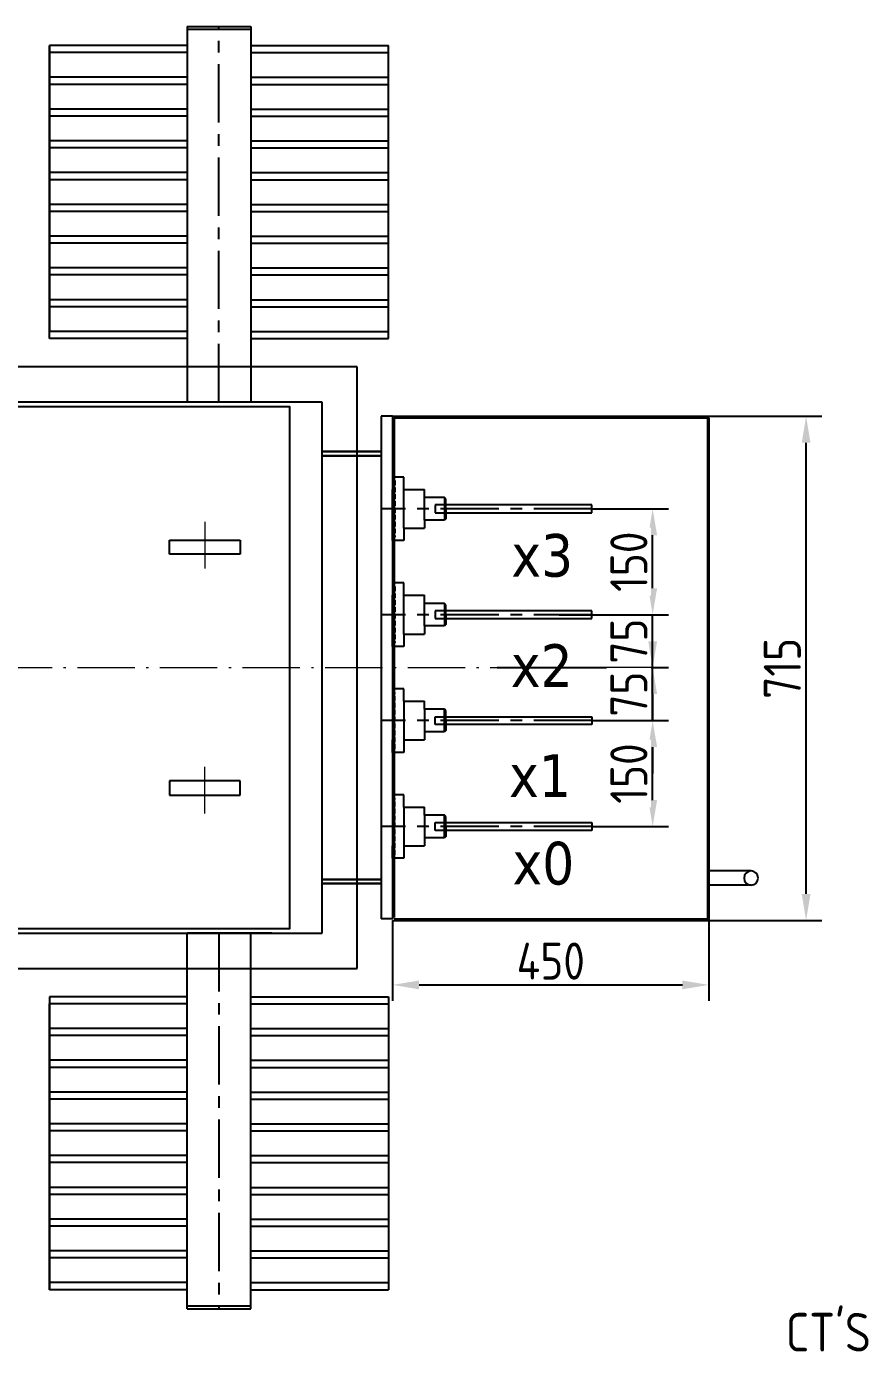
# Model space of a CAD drawing. Header units: millimetres. Extents: x 834 to 15818, y 1166 to 7882.
# Drawn here: x 3738 to 4931, y 3107 to 4984 of the extents above; entities that cross this region are included whole.
import ezdxf

# ---------------------------------------------------------------- set-up
doc = ezdxf.new("R2010")
doc.units = ezdxf.units.MM
doc.header["$LTSCALE"] = 13
for name, pattern in [('4 点画线', [9, 6.25, -1.25, 0.25, -1.25]), ('CENTERX2', [101.6, 63.5, -12.7, 12.7, -12.7]), ('DASHED', [0.75, 0.5, -0.25])]:
    doc.linetypes.add(name, pattern=pattern)
for name, color, linetype in [('1', 4, 'Continuous'), ('2', 3, 'Continuous'), ('4虚线层', 6, 'DASHED'), ('粗实线', 4, 'Continuous')]:
    doc.layers.add(name, color=color, linetype=linetype)
doc.layers.add('标注、文本', color=3, linetype='Continuous', lineweight=25)
doc.layers.add('铁心', color=3, linetype='Continuous', lineweight=0)
doc.styles.get("Standard").update_dxf_attribs({"font": 'gbenor.shx', "bigfont": 'gbcbig.shx'})
doc.styles.add('Tahoma_txtstyle_30.40_0_0', font='tahoma.ttf')
doc.dimstyles.new('丁晓菲', dxfattribs={"dimscale": 15, "dimtxt": 3.5, "dimasz": 2.5, "dimexe": 1.5, "dimexo": 0, "dimgap": 0.5, "dimtad": 1, "dimtoh": 1, "dimtxsty": 'Standard', "dimcen": 2.5, "dimclrd": 3, "dimclre": 3, "dimclrt": 2, "dimadec": 0, "dimazin": 0, "dimtfac": 1, "dimtmove": 0, "dimatfit": 2, "dimfxl": 1.5, "dimarcsym": 0})

# ---------------------------------------------------------------- blocks, each defined once
blk = doc.blocks.new('*D812')
at = {"layer": 'Defpoints', "color": 0, "transparency": 16777216}
for p in [(4492.4, 4150.5), (4404.3, 4075.5)]:
    blk.add_point(p, dxfattribs=at)
at = {"layer": '标注、文本', "color": 3, "lineweight": -2, "transparency": 16777216}
for p, q in [((4624.8, 4188), (4624.8, 4225.5)), ((4492.4, 4150.5), (4647.3, 4150.5)), ((4624.8, 4075.5), (4624.8, 4150.5)), ((4404.3, 4075.5), (4647.3, 4075.5)), ((4624.8, 4038), (4624.8, 4000.5))]:
    blk.add_line(p, q, dxfattribs=at)
at = {"layer": '标注、文本', "color": 3, "transparency": 16777216}
for points in [[(4618.6, 4188), (4631.1, 4188), (4624.8, 4150.5)], [(4618.6, 4038), (4631.1, 4038), (4624.8, 4075.5)]]:
    blk.add_solid(points, dxfattribs=at)
at = {"layer": '标注、文本', "color": 2, "transparency": 16777216, "insert": (4591.1, 4113), "char_height": 52.5, "attachment_point": 5, "rotation": 90, "bg_fill": 3, "box_fill_scale": 1.1, "bg_fill_color": 256, "bg_fill_true_color": 13158600, "bg_fill_transparency": 0}
blk.add_mtext('75', dxfattribs=at)
at = {"layer": 'Defpoints', "color": 0, "transparency": 16777216}
blk.add_point((4624.8, 4150.5), dxfattribs=at)
blk = doc.blocks.new('*D813')
at = {"layer": 'Defpoints', "color": 0, "transparency": 16777216}
for p in [(4538.9, 4075.5), (4538.9, 4000.5)]:
    blk.add_point(p, dxfattribs=at)
at = {"layer": '标注、文本', "color": 3, "lineweight": -2, "transparency": 16777216}
for p, q in [((4624.8, 4113), (4624.8, 4150.5)), ((4538.9, 4075.5), (4647.3, 4075.5)), ((4624.8, 4000.5), (4624.8, 4075.5)), ((4538.9, 4000.5), (4647.3, 4000.5)), ((4624.8, 3963), (4624.8, 3925.5))]:
    blk.add_line(p, q, dxfattribs=at)
at = {"layer": '标注、文本', "color": 3, "transparency": 16777216}
for points in [[(4618.6, 4113), (4631.1, 4113), (4624.8, 4075.5)], [(4618.6, 3963), (4631.1, 3963), (4624.8, 4000.5)]]:
    blk.add_solid(points, dxfattribs=at)
at = {"layer": '标注、文本', "color": 2, "transparency": 16777216, "insert": (4591.1, 4038), "char_height": 52.5, "attachment_point": 5, "rotation": 90, "bg_fill": 3, "box_fill_scale": 1.1, "bg_fill_color": 256, "bg_fill_true_color": 13158600, "bg_fill_transparency": 0}
blk.add_mtext('75', dxfattribs=at)
at = {"layer": 'Defpoints', "color": 0, "transparency": 16777216}
blk.add_point((4624.8, 4075.5), dxfattribs=at)
blk = doc.blocks.new('*D814')
at = {"layer": 'Defpoints', "color": 0, "transparency": 16777216}
for p in [(4538.9, 4000.5), (4624.8, 4000.5), (4538.9, 3850.5)]:
    blk.add_point(p, dxfattribs=at)
at = {"layer": '标注、文本', "color": 3, "lineweight": -2, "transparency": 16777216}
for p, q in [((4538.9, 4000.5), (4647.3, 4000.5)), ((4624.8, 3888), (4624.8, 3963)), ((4538.9, 3850.5), (4647.3, 3850.5))]:
    blk.add_line(p, q, dxfattribs=at)
at = {"layer": '标注、文本', "color": 3, "transparency": 16777216}
for points in [[(4618.6, 3963), (4631.1, 3963), (4624.8, 4000.5)], [(4618.6, 3888), (4631.1, 3888), (4624.8, 3850.5)]]:
    blk.add_solid(points, dxfattribs=at)
at = {"layer": '标注、文本', "color": 2, "transparency": 16777216, "insert": (4591.1, 3925.5), "char_height": 52.5, "attachment_point": 5, "rotation": 90, "bg_fill": 3, "box_fill_scale": 1.1, "bg_fill_color": 256, "bg_fill_true_color": 13158600, "bg_fill_transparency": 0}
blk.add_mtext('150', dxfattribs=at)
blk = doc.blocks.new('*D815')
at = {"layer": 'Defpoints', "color": 0, "transparency": 16777216}
for p in [(4538.9, 4300.5), (4624.8, 4300.5), (4538.9, 4150.5)]:
    blk.add_point(p, dxfattribs=at)
at = {"layer": '标注、文本', "color": 3, "lineweight": -2, "transparency": 16777216}
for p, q in [((4538.9, 4300.5), (4647.3, 4300.5)), ((4624.8, 4188), (4624.8, 4263)), ((4538.9, 4150.5), (4647.3, 4150.5))]:
    blk.add_line(p, q, dxfattribs=at)
at = {"layer": '标注、文本', "color": 3, "transparency": 16777216}
for points in [[(4618.6, 4263), (4631.1, 4263), (4624.8, 4300.5)], [(4618.6, 4188), (4631.1, 4188), (4624.8, 4150.5)]]:
    blk.add_solid(points, dxfattribs=at)
at = {"layer": '标注、文本', "color": 2, "transparency": 16777216, "insert": (4591.1, 4225.5), "char_height": 52.5, "attachment_point": 5, "rotation": 90, "bg_fill": 3, "box_fill_scale": 1.1, "bg_fill_color": 256, "bg_fill_true_color": 13158600, "bg_fill_transparency": 0}
blk.add_mtext('150', dxfattribs=at)
blk = doc.blocks.new('*D831')
at = {"layer": 'Defpoints', "color": 0, "transparency": 16777216}
for p in [(4256.4, 3717.5), (4704.4, 3717.5), (4704.4, 3626.1)]:
    blk.add_point(p, dxfattribs=at)
at = {"layer": '标注、文本', "color": 3, "lineweight": -2, "transparency": 16777216}
for p, q in [((4256.4, 3717.5), (4256.4, 3603.6)), ((4704.4, 3717.5), (4704.4, 3603.6)), ((4293.9, 3626.1), (4666.9, 3626.1))]:
    blk.add_line(p, q, dxfattribs=at)
at = {"layer": '标注、文本', "color": 3, "transparency": 16777216}
for points in [[(4293.9, 3632.3), (4293.9, 3619.8), (4256.4, 3626.1)], [(4666.9, 3632.3), (4666.9, 3619.8), (4704.4, 3626.1)]]:
    blk.add_solid(points, dxfattribs=at)
at = {"layer": '标注、文本', "color": 2, "transparency": 16777216, "insert": (4480.4, 3659.8), "char_height": 52.5, "attachment_point": 5, "bg_fill": 3, "box_fill_scale": 1.1, "bg_fill_color": 256, "bg_fill_true_color": 13158600, "bg_fill_transparency": 0}
blk.add_mtext('450', dxfattribs=at)
blk = doc.blocks.new('*D832')
at = {"layer": 'Defpoints', "color": 0, "transparency": 16777216}
for p in [(4704.4, 4431.5), (4842.2, 4431.5), (4704.4, 3717.5)]:
    blk.add_point(p, dxfattribs=at)
at = {"layer": '标注、文本', "color": 3, "lineweight": -2, "transparency": 16777216}
for p, q in [((4704.4, 4431.5), (4864.7, 4431.5)), ((4842.2, 3755), (4842.2, 4394)), ((4704.4, 3717.5), (4864.7, 3717.5))]:
    blk.add_line(p, q, dxfattribs=at)
at = {"layer": '标注、文本', "color": 3, "transparency": 16777216}
for points in [[(4836, 4394), (4848.5, 4394), (4842.2, 4431.5)], [(4836, 3755), (4848.5, 3755), (4842.2, 3717.5)]]:
    blk.add_solid(points, dxfattribs=at)
at = {"layer": '标注、文本', "color": 2, "transparency": 16777216, "insert": (4808.5, 4074.5), "char_height": 52.5, "attachment_point": 5, "rotation": 90, "bg_fill": 3, "box_fill_scale": 1.1, "bg_fill_color": 256, "bg_fill_true_color": 13158600, "bg_fill_transparency": 0}
blk.add_mtext('715', dxfattribs=at)

msp = doc.modelspace()

# ---------------------------------------------------------------- linework, layer by layer
at = {"layer": '1', "ltscale": 8}
for p, q in [((3965.353, 4983.688), (3965.353, 4451.507)), ((3965.353, 4983.688), (4055.353, 4983.688)), ((3965.353, 4979.688), (4055.353, 4979.688)), ((4055.353, 4983.688), (4055.353, 4451.507)), ((3770.353, 4956.688), (3770.353, 4551.688)), ((3770.353, 4541.688), (3770.353, 4956.688)), ((3965.353, 4956.688), (3770.353, 4956.688)), ((4055.353, 4956.688), (4250.353, 4956.688)), ((4250.353, 4541.688), (4250.353, 4956.688)), ((3965.353, 4946.688), (3770.353, 4946.688)), ((4055.353, 4946.688), (4250.353, 4946.688)), ((3965.353, 4911.688), (3770.353, 4911.688)), ((3965.353, 4901.688), (3770.353, 4901.688)), ((4055.353, 4911.688), (4250.353, 4911.688)), ((4055.353, 4901.688), (4250.353, 4901.688)), ((3965.353, 4866.688), (3770.353, 4866.688)), ((4055.353, 4866.688), (4250.353, 4866.688)), ((3965.353, 4856.688), (3770.353, 4856.688)), ((4055.353, 4856.688), (4250.353, 4856.688)), ((3965.353, 4821.688), (3770.353, 4821.688)), ((3965.353, 4811.688), (3770.353, 4811.688)), ((4055.353, 4821.688), (4250.353, 4821.688)), ((4055.353, 4811.688), (4250.353, 4811.688)), ((3965.353, 4776.688), (3770.353, 4776.688)), ((4055.353, 4776.688), (4250.353, 4776.688)), ((3965.353, 4766.688), (3770.353, 4766.688)), ((4055.353, 4766.688), (4250.353, 4766.688)), ((3965.353, 4731.688), (3770.353, 4731.688)), ((4055.353, 4731.688), (4250.353, 4731.688)), ((3965.353, 4721.688), (3770.353, 4721.688)), ((4055.353, 4721.688), (4250.353, 4721.688)), ((3965.353, 4686.688), (3770.353, 4686.688)), ((3965.353, 4676.688), (3770.353, 4676.688)), ((4055.353, 4686.688), (4250.353, 4686.688)), ((4055.353, 4676.688), (4250.353, 4676.688)), ((3965.353, 4641.688), (3770.353, 4641.688)), ((4055.353, 4641.688), (4250.353, 4641.688)), ((3965.353, 4631.688), (3770.353, 4631.688)), ((4055.353, 4631.688), (4250.353, 4631.688)), ((3965.353, 4596.688), (3770.353, 4596.688)), ((3965.353, 4586.688), (3770.353, 4586.688)), ((4055.353, 4596.688), (4250.353, 4596.688)), ((4055.353, 4586.688), (4250.353, 4586.688)), ((3965.353, 4551.688), (3770.353, 4551.688)), ((4055.353, 4551.688), (4250.353, 4551.688)), ((3965.353, 4541.688), (3770.353, 4541.688)), ((4055.353, 4541.688), (4250.353, 4541.688)), ((3965.353, 3167.325), (3965.353, 3699.507)), ((4055.353, 3167.325), (4055.353, 3699.507)), ((3770.353, 3609.325), (3770.353, 3194.325)), ((3965.353, 3609.325), (3770.353, 3609.325)), ((4055.353, 3609.325), (4250.353, 3609.325)), ((4250.353, 3609.325), (4250.353, 3194.325)), ((3770.353, 3194.325), (3770.353, 3599.325)), ((3965.353, 3599.325), (3770.353, 3599.325)), ((4055.353, 3599.325), (4250.353, 3599.325)), ((3965.353, 3564.325), (3770.353, 3564.325)), ((3965.353, 3554.325), (3770.353, 3554.325)), ((4055.353, 3564.325), (4250.353, 3564.325)), ((4055.353, 3554.325), (4250.353, 3554.325)), ((3965.353, 3519.325), (3770.353, 3519.325)), ((4055.353, 3519.325), (4250.353, 3519.325)), ((3965.353, 3509.325), (3770.353, 3509.325)), ((4055.353, 3509.325), (4250.353, 3509.325)), ((3965.353, 3474.325), (3770.353, 3474.325)), ((4055.353, 3474.325), (4250.353, 3474.325)), ((3965.353, 3464.325), (3770.353, 3464.325)), ((4055.353, 3464.325), (4250.353, 3464.325)), ((3965.353, 3429.325), (3770.353, 3429.325)), ((3965.353, 3419.325), (3770.353, 3419.325)), ((4055.353, 3429.325), (4250.353, 3429.325)), ((4055.353, 3419.325), (4250.353, 3419.325)), ((3965.353, 3384.325), (3770.353, 3384.325)), ((4055.353, 3384.325), (4250.353, 3384.325)), ((3965.353, 3374.325), (3770.353, 3374.325)), ((4055.353, 3374.325), (4250.353, 3374.325)), ((3965.353, 3339.325), (3770.353, 3339.325)), ((3965.353, 3329.325), (3770.353, 3329.325)), ((4055.353, 3339.325), (4250.353, 3339.325)), ((4055.353, 3329.325), (4250.353, 3329.325)), ((3965.353, 3294.325), (3770.353, 3294.325)), ((4055.353, 3294.325), (4250.353, 3294.325)), ((3965.353, 3284.325), (3770.353, 3284.325)), ((4055.353, 3284.325), (4250.353, 3284.325)), ((3965.353, 3249.325), (3770.353, 3249.325)), ((4055.353, 3249.325), (4250.353, 3249.325)), ((3965.353, 3239.325), (3770.353, 3239.325)), ((4055.353, 3239.325), (4250.353, 3239.325)), ((3965.353, 3204.325), (3770.353, 3204.325)), ((3965.353, 3194.325), (3770.353, 3194.325)), ((4055.353, 3204.325), (4250.353, 3204.325)), ((4055.353, 3194.325), (4250.353, 3194.325)), ((3965.353, 3171.325), (4055.353, 3171.325)), ((3965.353, 3167.325), (4055.353, 3167.325))]:
    msp.add_line(p, q, dxfattribs=at)
at = {"layer": '1', "color": 1, "linetype": 'CENTERX2', "lineweight": -3, "ltscale": 0.1}
for p, q in [((4010.353, 4451.507), (4010.353, 4983.688)), ((4538.853, 4300.507), (4240.157, 4300.507)), ((4538.853, 4150.507), (4240.157, 4150.507)), ((4538.853, 4000.507), (4240.157, 4000.507)), ((4538.853, 3850.507), (4240.157, 3850.507)), ((4010.353, 3699.507), (4010.353, 3167.325))]:
    msp.add_line(p, q, dxfattribs=at)
at = {"layer": '1', "ltscale": 5}
for p, q in [((4055.353, 4451.507), (3965.353, 4451.507)), ((4055.353, 3699.507), (3965.353, 3699.507)), ((4085.353, 3699.507), (3995.353, 3699.507))]:
    msp.add_line(p, q, dxfattribs=at)
at = {"layer": '4虚线层'}
for p, q in [((4256.353, 4340.507), (4259.553, 4340.507)), ((4259.553, 4340.507), (4259.553, 4260.507)), ((4256.353, 4328.007), (4259.553, 4328.007)), ((4256.353, 4273.007), (4259.553, 4273.007)), ((4259.553, 4260.507), (4256.353, 4260.507)), ((4256.353, 4190.507), (4259.553, 4190.507)), ((4259.553, 4190.507), (4259.553, 4110.507)), ((4256.353, 4178.007), (4259.553, 4178.007)), ((4256.353, 4123.007), (4259.553, 4123.007)), ((4259.553, 4110.507), (4256.353, 4110.507)), ((4259.553, 4040.507), (4256.353, 4040.507)), ((4259.553, 3960.507), (4259.553, 4040.507)), ((4256.353, 4028.007), (4259.553, 4028.007)), ((4256.353, 3973.007), (4259.553, 3973.007)), ((4256.353, 3960.507), (4259.553, 3960.507)), ((4259.553, 3890.507), (4256.353, 3890.507)), ((4259.553, 3810.507), (4259.553, 3890.507)), ((4256.353, 3878.007), (4259.553, 3878.007)), ((4256.353, 3823.007), (4259.553, 3823.007)), ((4256.353, 3810.507), (4259.553, 3810.507))]:
    msp.add_line(p, q, dxfattribs=at)
at = {"layer": '标注、文本'}
for p, q in [((4206.353, 4501.507), (2734.353, 4501.507)), ((4206.353, 3649.507), (4206.353, 4501.507)), ((4156.353, 4451.507), (2784.353, 4451.507)), ((4156.353, 3699.507), (4156.353, 4451.507)), ((4240.353, 4431.507), (4240.353, 3719.507)), ((4256.353, 4431.507), (4240.353, 4431.507)), ((4256.353, 4431.507), (4256.353, 3719.507)), ((4256.353, 4431.507), (4704.353, 4431.507)), ((4258.353, 4429.507), (4258.353, 3721.507)), ((4258.353, 4429.507), (4704.353, 4429.507)), ((4702.353, 4429.507), (4702.353, 3717.507)), ((4704.353, 4429.507), (4704.353, 3717.507)), ((4240.353, 4381.507), (4156.353, 4381.507)), ((4156.353, 4381.506), (4240.353, 4381.506)), ((4240.353, 4375.507), (4156.353, 4375.507)), ((4156.353, 4375.506), (4240.353, 4375.506)), ((3940.353, 4256.005), (4040.353, 4256.005)), ((3940.353, 4236.005), (3940.353, 4256.005)), ((3940.353, 4256.005), (4040.353, 4256.005)), ((3940.353, 4236.005), (3940.353, 4256.005)), ((3940.353, 4256.005), (4040.353, 4256.005)), ((3940.353, 4236.005), (3940.353, 4256.005)), ((3940.353, 4256.005), (4040.353, 4256.005)), ((3940.353, 4236.005), (3940.353, 4256.005)), ((4040.353, 4256.005), (4040.353, 4236.005)), ((4040.353, 4256.005), (4040.353, 4236.005)), ((4040.353, 4256.005), (4040.353, 4236.005)), ((4040.353, 4256.005), (4040.353, 4236.005)), ((4040.353, 4236.005), (3940.353, 4236.005)), ((4040.353, 4236.005), (3940.353, 4236.005)), ((4040.353, 4236.005), (3940.353, 4236.005)), ((4040.353, 4236.005), (3940.353, 4236.005)), ((4040.353, 3915.009), (3940.353, 3915.009)), ((3940.353, 3915.009), (3940.353, 3895.009)), ((4040.353, 3915.009), (3940.353, 3915.009)), ((3940.353, 3915.009), (3940.353, 3895.009)), ((4040.353, 3915.009), (3940.353, 3915.009)), ((3940.353, 3915.009), (3940.353, 3895.009)), ((4040.353, 3915.009), (3940.353, 3915.009)), ((3940.353, 3915.009), (3940.353, 3895.009)), ((4040.353, 3895.009), (4040.353, 3915.009)), ((4040.353, 3895.009), (4040.353, 3915.009)), ((4040.353, 3895.009), (4040.353, 3915.009)), ((4040.353, 3895.009), (4040.353, 3915.009)), ((3940.353, 3895.009), (4040.353, 3895.009)), ((3940.353, 3895.009), (4040.353, 3895.009)), ((3940.353, 3895.009), (4040.353, 3895.009)), ((3940.353, 3895.009), (4040.353, 3895.009)), ((4156.348, 3775.508), (4240.348, 3775.506)), ((4240.348, 3775.506), (4156.348, 3775.507)), ((4764.353, 3787.507), (4704.353, 3787.507)), ((4156.348, 3769.508), (4240.348, 3769.506)), ((4240.348, 3769.506), (4156.348, 3769.507)), ((4764.353, 3767.507), (4704.353, 3767.507)), ((4256.353, 3719.507), (4240.353, 3719.507)), ((4256.353, 3717.507), (4706.353, 3717.507)), ((4258.353, 3719.507), (4704.353, 3719.507)), ((2784.353, 3699.507), (4156.353, 3699.507)), ((2734.353, 3649.507), (4206.353, 3649.507))]:
    msp.add_line(p, q, dxfattribs=at)
at = {"layer": '标注、文本', "color": 1, "linetype": '4 点画线', "lineweight": 20}
for p, q in [((3990.353, 4282.228), (3990.353, 4216.097)), ((3990.353, 4282.228), (3990.353, 4216.097)), ((3990.353, 4282.228), (3990.353, 4216.097)), ((3990.353, 4282.228), (3990.353, 4216.097)), ((3990.353, 3868.786), (3990.353, 3934.916)), ((3990.353, 3868.786), (3990.353, 3934.916)), ((3990.353, 3868.786), (3990.353, 3934.916)), ((3990.353, 3868.786), (3990.353, 3934.916))]:
    msp.add_line(p, q, dxfattribs=at)
at = {"layer": '标注、文本', "color": 1, "linetype": '4 点画线', "lineweight": 18}
msp.add_line((1703.709, 4075.507), (4404.345, 4075.507), dxfattribs=at)
at = {"layer": '标注、文本'}
msp.add_lwpolyline([(2790.353, 4445.507), (4110.353, 4445.507), (4110.353, 3705.507), (2790.353, 3705.507)], close=True, dxfattribs=at)
for start, end in [(0, 180), (180, 0)]:
    msp.add_arc((4764.353, 3777.507), 10, start, end, dxfattribs=at)
at = {"layer": '粗实线', "ltscale": 5}
for p, q in [((4272.353, 4345.507), (4256.353, 4345.507)), ((4256.353, 4345.507), (4256.353, 4328.007)), ((4272.353, 4328.007), (4272.353, 4345.507)), ((4256.353, 4273.007), (4256.353, 4328.007)), ((4272.353, 4273.007), (4272.353, 4328.007)), ((4272.353, 4328.007), (4301.693, 4328.007)), ((4301.693, 4316.507), (4301.693, 4328.007)), ((4301.693, 4284.507), (4301.693, 4316.507)), ((4329.693, 4316.507), (4301.693, 4316.507)), ((4538.853, 4306.007), (4316.693, 4306.007)), ((4316.693, 4306.007), (4316.693, 4295.007)), ((4331.693, 4314.507), (4329.693, 4316.507)), ((4329.693, 4316.507), (4329.693, 4284.507)), ((4331.693, 4300.507), (4331.693, 4314.507)), ((4331.693, 4300.507), (4331.693, 4286.507)), ((4538.853, 4295.007), (4538.853, 4306.007)), ((4329.693, 4284.507), (4301.693, 4284.507)), ((4301.693, 4284.507), (4301.693, 4273.007)), ((4316.693, 4295.007), (4538.853, 4295.007)), ((4331.693, 4286.507), (4329.693, 4284.507)), ((4256.353, 4255.507), (4256.353, 4273.007)), ((4272.353, 4273.007), (4272.353, 4255.507)), ((4272.353, 4273.007), (4301.693, 4273.007)), ((4272.353, 4255.507), (4256.353, 4255.507)), ((4272.353, 4195.507), (4256.353, 4195.507)), ((4256.353, 4195.507), (4256.353, 4178.007)), ((4272.353, 4178.007), (4272.353, 4195.507)), ((4256.353, 4123.007), (4256.353, 4178.007)), ((4272.353, 4123.007), (4272.353, 4178.007)), ((4272.353, 4178.007), (4301.693, 4178.007)), ((4301.693, 4166.507), (4301.693, 4178.007)), ((4301.693, 4134.507), (4301.693, 4166.507)), ((4329.693, 4166.507), (4301.693, 4166.507)), ((4538.853, 4156.007), (4316.693, 4156.007)), ((4316.693, 4156.007), (4316.693, 4145.007)), ((4331.693, 4164.507), (4329.693, 4166.507)), ((4329.693, 4166.507), (4329.693, 4134.507)), ((4331.693, 4150.507), (4331.693, 4164.507)), ((4331.693, 4150.507), (4331.693, 4136.507)), ((4538.853, 4145.007), (4538.853, 4156.007)), ((4329.693, 4134.507), (4301.693, 4134.507)), ((4301.693, 4134.507), (4301.693, 4123.007)), ((4316.693, 4145.007), (4538.853, 4145.007)), ((4331.693, 4136.507), (4329.693, 4134.507)), ((4256.353, 4105.507), (4256.353, 4123.007)), ((4272.353, 4123.007), (4272.353, 4105.507)), ((4272.353, 4123.007), (4301.693, 4123.007)), ((4272.353, 4105.507), (4256.353, 4105.507)), ((4272.353, 4045.507), (4256.353, 4045.507)), ((4256.353, 4045.507), (4256.353, 4028.007)), ((4272.353, 4028.007), (4272.353, 4045.507)), ((4256.353, 4028.007), (4256.353, 3973.007)), ((4272.353, 4028.007), (4272.353, 3973.007)), ((4272.353, 4028.007), (4301.693, 4028.007)), ((4301.693, 4016.507), (4301.693, 4028.007)), ((4301.693, 4016.507), (4301.693, 3984.507)), ((4329.693, 4016.507), (4301.693, 4016.507)), ((4316.693, 4006.007), (4538.853, 4006.007)), ((4316.693, 3995.007), (4316.693, 4006.007)), ((4329.693, 3984.507), (4329.693, 4016.507)), ((4331.693, 4014.507), (4329.693, 4016.507)), ((4331.693, 4000.507), (4331.693, 4014.507)), ((4331.693, 4000.507), (4331.693, 3986.507)), ((4538.853, 4006.007), (4538.853, 3995.007)), ((4329.693, 3984.507), (4301.693, 3984.507)), ((4301.693, 3984.507), (4301.693, 3973.007)), ((4538.853, 3995.007), (4316.693, 3995.007)), ((4331.693, 3986.507), (4329.693, 3984.507)), ((4256.353, 3955.507), (4256.353, 3973.007)), ((4272.353, 3973.007), (4272.353, 3955.507)), ((4272.353, 3973.007), (4301.693, 3973.007)), ((4272.353, 3955.507), (4256.353, 3955.507)), ((4272.353, 3895.507), (4256.353, 3895.507)), ((4256.353, 3895.507), (4256.353, 3878.007)), ((4272.353, 3878.007), (4272.353, 3895.507)), ((4256.353, 3878.007), (4256.353, 3823.007)), ((4272.353, 3878.007), (4272.353, 3823.007)), ((4272.353, 3878.007), (4301.693, 3878.007)), ((4301.693, 3866.507), (4301.693, 3878.007)), ((4301.693, 3866.507), (4301.693, 3834.507)), ((4329.693, 3866.507), (4301.693, 3866.507)), ((4329.693, 3834.507), (4329.693, 3866.507)), ((4331.693, 3864.507), (4329.693, 3866.507)), ((4316.693, 3856.007), (4538.853, 3856.007)), ((4316.693, 3845.007), (4316.693, 3856.007)), ((4331.693, 3850.507), (4331.693, 3864.507)), ((4331.693, 3850.507), (4331.693, 3836.507)), ((4538.853, 3856.007), (4538.853, 3845.007)), ((4329.693, 3834.507), (4301.693, 3834.507)), ((4301.693, 3834.507), (4301.693, 3823.007)), ((4538.853, 3845.007), (4316.693, 3845.007)), ((4331.693, 3836.507), (4329.693, 3834.507)), ((4256.353, 3805.507), (4256.353, 3823.007)), ((4272.353, 3823.007), (4272.353, 3805.507)), ((4272.353, 3823.007), (4301.693, 3823.007)), ((4272.353, 3805.507), (4256.353, 3805.507))]:
    msp.add_line(p, q, dxfattribs=at)

# ---------------------------------------------------------------- texts
at = {"layer": '2', "ltscale": 0.15}
msp.add_text("CT'S", height=54.6, dxfattribs=at).set_placement((4813.303, 3106.798))
at = {"layer": '铁心', "style": 'Tahoma_txtstyle_30.40_0_0'}
for s, p in [('x1', (4421.311, 3892.356)), ('x0', (4426.19, 3768.376))]:
    msp.add_text(s, height=60.4188, dxfattribs=at).set_placement(p)

# ---------------------------------------------------------------- next in the draw order: dimensions: what is measured, and where the dimension line sits
at = {"layer": '标注、文本', "color": 0}
dim = msp.add_linear_dim(base=(4624.828, 4150.507), p1=(4404.345, 4075.507), p2=(4492.393, 4150.507), angle=90, dimstyle='丁晓菲', override={"dimtfill": 1, "dimarcsym": 1}, dxfattribs=at)
dim.commit()
dim.dimension.update_dxf_attribs({"geometry": '*D812', "text_midpoint": (4624.828, 4113.007), "dimtype": 160})
dim = msp.add_linear_dim(base=(4704.353, 3626.082), p1=(4256.353, 3717.507), p2=(4704.353, 3717.507), text='450', dimstyle='丁晓菲', override={"dimtfill": 1, "dimarcsym": 1}, dxfattribs=at)
dim.commit()
dim.dimension.update_dxf_attribs({"geometry": '*D831', "text_midpoint": (4480.353, 3659.832)})

# ---------------------------------------------------------------- next in the draw order: texts
at = {"layer": '铁心', "style": 'Tahoma_txtstyle_30.40_0_0'}
for s, p in [('x3', (4424.537, 4204.364)), ('x2', (4423.826, 4048.236))]:
    msp.add_text(s, height=60.4188, dxfattribs=at).set_placement(p)

# ---------------------------------------------------------------- next in the draw order: dimensions: what is measured, and where the dimension line sits
at = {"layer": '标注、文本', "color": 0}
dim = msp.add_linear_dim(base=(4842.213, 4431.507), p1=(4704.353, 3717.507), p2=(4704.353, 4431.507), angle=90, text='715', dimstyle='丁晓菲', override={"dimtfill": 1, "dimarcsym": 1}, dxfattribs=at)
dim.commit()
dim.dimension.update_dxf_attribs({"geometry": '*D832', "text_midpoint": (4808.463, 4074.507)})
dim = msp.add_linear_dim(base=(4624.828, 4075.507), p1=(4538.853, 4000.507), p2=(4538.853, 4075.507), angle=90, dimstyle='丁晓菲', override={"dimtfill": 1, "dimarcsym": 1}, dxfattribs=at)
dim.commit()
dim.dimension.update_dxf_attribs({"geometry": '*D813', "text_midpoint": (4624.828, 4038.007), "dimtype": 160})

# ---------------------------------------------------------------- next in the draw order: dimensions: what is measured, and where the dimension line sits
for base, p1, p2, picture, middle in [((4624.828, 4300.507), (4538.853, 4150.507), (4538.853, 4300.507), '*D815', (4591.078, 4225.507)), ((4624.828, 4000.507), (4538.853, 3850.507), (4538.853, 4000.507), '*D814', (4591.078, 3925.507))]:
    dim = msp.add_linear_dim(base=base, p1=p1, p2=p2, angle=90, dimstyle='丁晓菲', override={"dimtfill": 1, "dimarcsym": 1}, dxfattribs=at)
    dim.commit()
    dim.dimension.update_dxf_attribs({"geometry": picture, "text_midpoint": middle})

doc.saveas('drawing.dxf')
